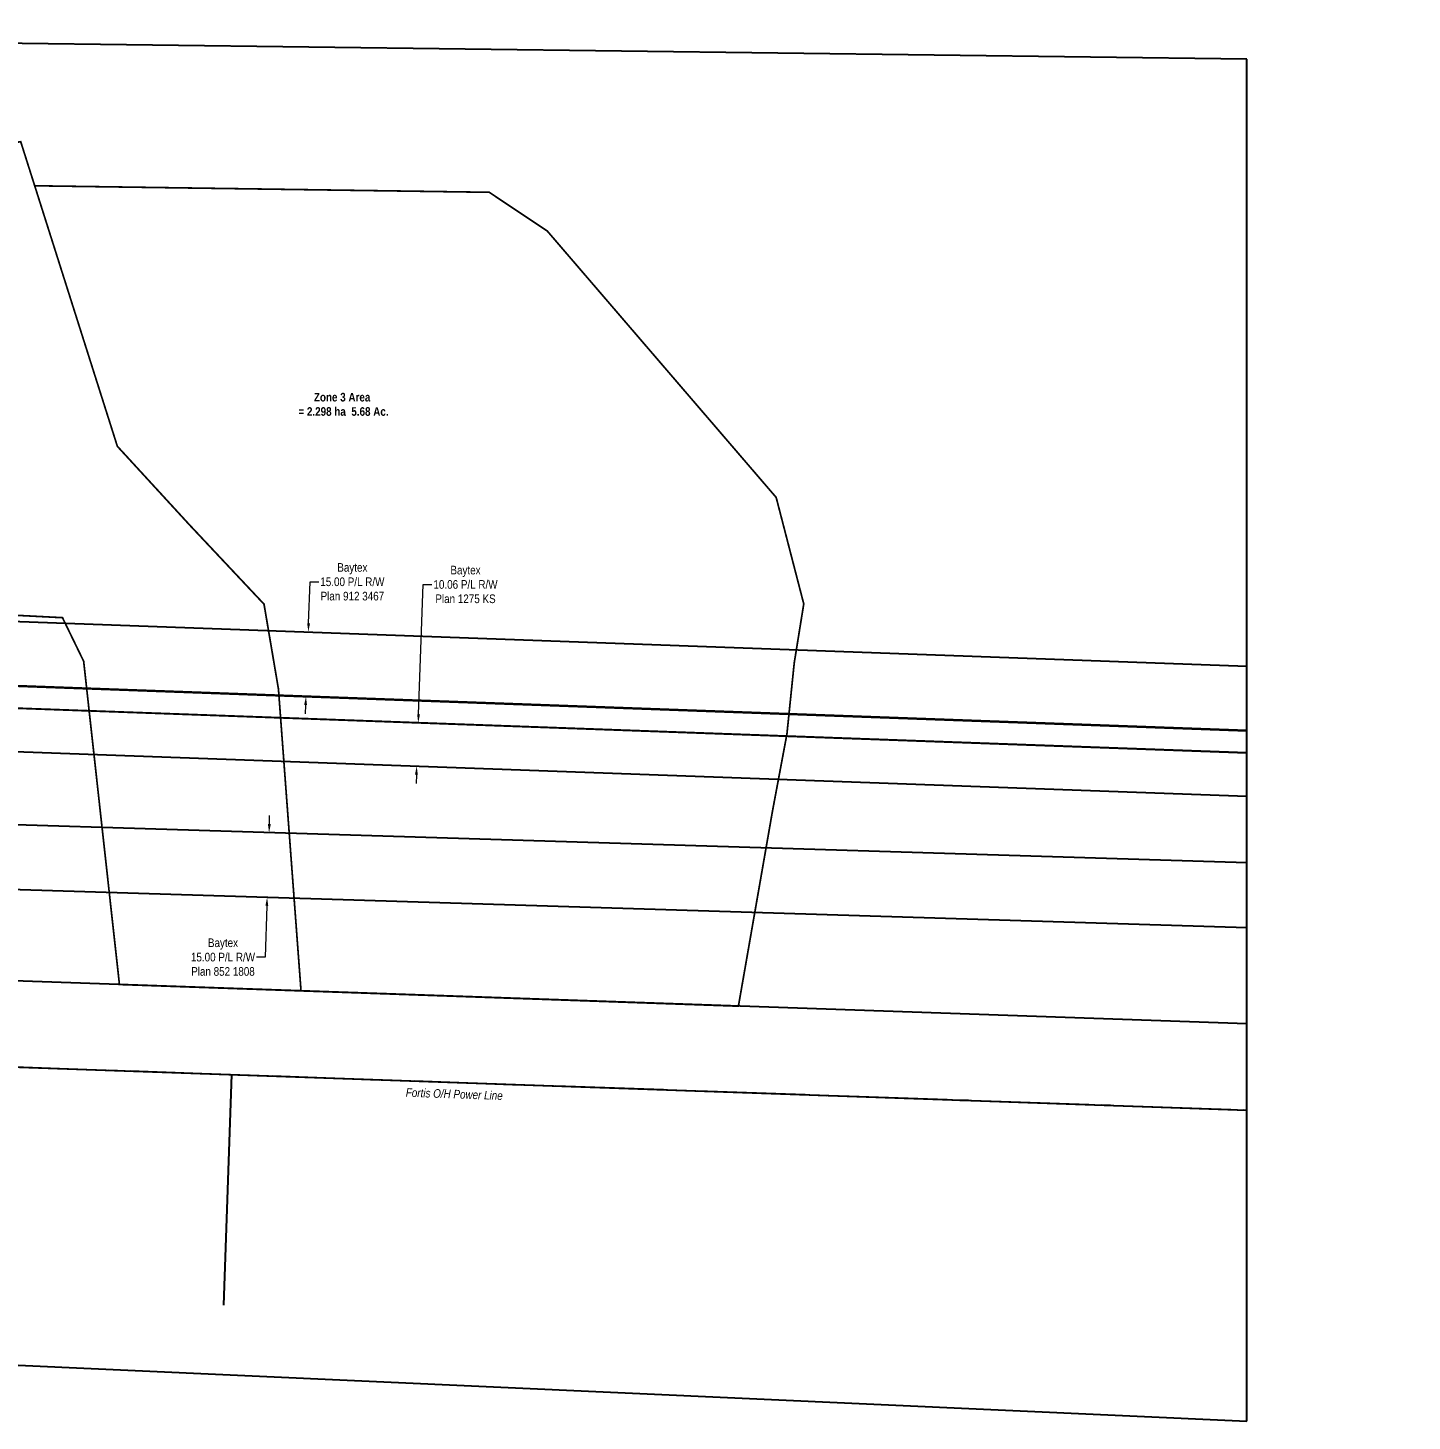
# Model space of a CAD drawing. Extents: x 333333 to 337671, y 5971428 to 5974128.
# Drawn here: x 336062 to 337671, y 5971428 to 5973048 of the extents above; entities that cross this region are included whole.
import ezdxf

# ---------------------------------------------------------------- set-up
doc = ezdxf.new("R2010")
doc.units = 0
doc.header["$LTSCALE"] = 5
doc.header["$PDSIZE"] = 0.5
doc.linetypes.add('foc-QUARTERLINE', pattern=[33, 25, -3, 2, -3])
doc.linetypes.add('foc-TIELINE', pattern=[1.875, 1.25, -0.625])
doc.layers.get('Defpoints').update_dxf_attribs({"color": 9})
for name, color, linetype in [('AS-PHOTO', 7, 'Continuous'), ('AS-POWER', 104, 'foc-POWER'), ('C-RW', 13, 'Continuous'), ('L-SECQ', 8, 'foc-QUARTERLINE'), ('P-BUFFER-PURPLE', 187, 'foc-TIELINE'), ('P-PROPOSED', 10, 'Continuous')]:
    doc.layers.add(name, color=color, linetype=linetype)
doc.layers.add('C-RW-T', color=13, linetype='Continuous', lineweight=9)
doc.styles.add('100L', font='ARIALN.TTF', dxfattribs={"height": 11})
doc.styles.add('80CG', font='ARIALN.TTF', dxfattribs={"height": 10})
doc.styles.add('foc-LtypeFont', font='ARIALN.TTF', dxfattribs={"height": 7.35})
doc.linetypes.add('foc-POWER', pattern='A,6,-1,["P",foc-LtypeFont,S=0.2,R=0,X=-0.625,Y=-0.75],-1.24,4', length=12.24)
doc.dimstyles.new('Compass 5 000', dxfattribs={"dimscale": 5, "dimtxt": 9, "dimasz": 2, "dimexe": 0.2, "dimexo": 0.0625, "dimgap": 0.5, "dimtad": 0, "dimtih": 1, "dimtoh": 1, "dimzin": 0, "dimdsep": 46, "dimtxsty": '80CG', "dimcen": 0.1, "dimse1": 1, "dimse2": 1, "dimclrd": 256, "dimclrt": 256, "dimaunit": 1, "dimadec": 4, "dimazin": 0, "dimtfac": 0.06, "dimtofl": 0, "dimtmove": 0, "dimatfit": 1, "dimfxl": 0.2, "dimtolj": 1, "dimtzin": 0, "dimlwd": -1, "dimarcsym": 0})
picture_1 = doc.add_image_def('image1.jpg', size_in_pixel=(6283, 5796))

# ---------------------------------------------------------------- blocks, each defined once
blk = doc.blocks.new('*D74')
at = {"layer": 'C-RW-T', "color": 255, "transparency": 16777216}
for p, q in [((336388, 5972355.5), (336389.8, 5972403.7)), ((336389.8, 5972403.7), (336399.8, 5972403.7)), ((336384.6, 5972260.4), (336384.2, 5972250.4))]:
    blk.add_line(p, q, dxfattribs=at)
for points in [[(336386.4, 5972355.5), (336389.7, 5972355.4), (336387.7, 5972345.5)], [(336382.9, 5972260.5), (336386.2, 5972260.4), (336384.9, 5972270.4)]]:
    blk.add_solid(points, dxfattribs=at)
at = {"layer": 'Defpoints', "color": 0, "transparency": 16777216}
for p in [(336387.7, 5972345.5), (336784.5, 5972331), (336781.8, 5972256)]:
    blk.add_point(p, dxfattribs=at)
at = {"layer": 'C-RW-T', "color": 255, "transparency": 16777216, "insert": (336438.9, 5972403.7), "char_height": 10, "attachment_point": 5, "style": '80CG'}
blk.add_mtext('\\A1;Baytex\\P15.00 P/L R/W\\PPlan 912 3467', dxfattribs=at)
blk = doc.blocks.new('*D75')
at = {"layer": 'C-RW-T', "color": 255, "transparency": 16777216}
for p, q in [((336515.8, 5972249.7), (336521.3, 5972400.6)), ((336521.3, 5972400.6), (336531.3, 5972400.6)), ((336513.3, 5972179.4), (336512.9, 5972169.4))]:
    blk.add_line(p, q, dxfattribs=at)
for points in [[(336514.2, 5972249.8), (336517.5, 5972249.6), (336515.5, 5972239.7)], [(336511.6, 5972179.4), (336515, 5972179.3), (336513.7, 5972189.4)]]:
    blk.add_solid(points, dxfattribs=at)
at = {"layer": 'Defpoints', "color": 0, "transparency": 16777216}
for p in [(336515.5, 5972239.7), (337239.5, 5972213.4), (337237.6, 5972163.1)]:
    blk.add_point(p, dxfattribs=at)
at = {"layer": 'C-RW-T', "color": 255, "transparency": 16777216, "insert": (336570.4, 5972400.6), "char_height": 10, "attachment_point": 5, "style": '80CG'}
blk.add_mtext('\\A1;Baytex\\P10.06 P/L R/W\\PPlan 1275 KS', dxfattribs=at)
blk = doc.blocks.new('*D76')
at = {"layer": 'C-RW-T', "color": 255, "transparency": 16777216}
for p, q in [((336342.4, 5972122.1), (336342.7, 5972132.1)), ((336339.5, 5972027.1), (336337.6, 5971967.4)), ((336337.6, 5971967.4), (336327.6, 5971967.4))]:
    blk.add_line(p, q, dxfattribs=at)
for points in [[(336340.7, 5972122.1), (336344.1, 5972122), (336342.1, 5972112.1)], [(336337.8, 5972027.1), (336341.1, 5972027), (336339.8, 5972037.1)]]:
    blk.add_solid(points, dxfattribs=at)
at = {"layer": 'Defpoints', "color": 0, "transparency": 16777216}
for p in [(336342.1, 5972112.1), (337670.7, 5972071.1), (337668.4, 5971996.1)]:
    blk.add_point(p, dxfattribs=at)
at = {"layer": 'C-RW-T', "color": 255, "transparency": 16777216, "insert": (336288.5, 5971967.4), "char_height": 10, "attachment_point": 5, "style": '80CG'}
blk.add_mtext('\\A1;Baytex\\P15.00 P/L R/W\\PPlan 852 1808', dxfattribs=at)

msp = doc.modelspace()

# ---------------------------------------------------------------- linework, layer by layer
at = {"layer": 'AS-POWER', "flags": 128}
for points in [[(334361.846, 5971898.386), (336297.253, 5971831.016), (337478.532, 5971789.552)], [(336289.539, 5971562.895), (336298.87, 5971830.96)]]:
    msp.add_lwpolyline(points, dxfattribs=at)
at = {"layer": 'C-RW', "color": 255, "flags": 128}
for points in [[(337478.532, 5972204.727), (335360.183, 5972281.684), (335319.263, 5972379.319), (335163.32, 5973011.437)], [(335241.778, 5973011.437), (335391.803, 5972403.319), (335433.013, 5972304.984), (337478.532, 5972230.662)], [(337478.532, 5972230.716), (335921.463, 5972287.349), (335942.693, 5972875.724), (336017.628, 5972873.009), (335999.093, 5972359.599), (337478.532, 5972305.778)], [(337478.532, 5972204.718), (335259.928, 5972285.304), (335253.848, 5972116.224), (335304.093, 5972114.409), (335308.368, 5972233.214), (337478.532, 5972154.395)], [(337478.532, 5972077.025), (335670.383, 5972132.804), (335404.198, 5971974.919), (335442.453, 5971910.389), (335689.883, 5972057.154), (337478.532, 5972001.959)]]:
    msp.add_lwpolyline(points, dxfattribs=at)
at = {"layer": 'L-SECQ', "color": 255}
for q in [(337478.532, 5971789.668), (337475.034, 5971789.791)]:
    msp.add_line((334861.553, 5971881.269), q, dxfattribs=at)
at = {"layer": 'P-BUFFER-PURPLE', "color": 152, "true_color": 0x1968e6, "const_width": 2.001, "flags": 128}
for points in [[(336101.949, 5972362.026), (335636.275, 5972385.931), (335593.947, 5972345.087), (335529.773, 5972240.24), (335387.873, 5972244.967), (335443.206, 5972304.613), (335780.365, 5972870.42), (336053.387, 5972915.36), (336165.743, 5972561.245), (336249.827, 5972469.665), (336336.212, 5972377.742), (336352.969, 5972279.136), (336379.218, 5971928.208)], [(336101.949, 5972362.026), (336126.556, 5972311.397), (336168.165, 5971935.595), (336379.218, 5971928.208)]]:
    msp.add_lwpolyline(points, dxfattribs=at)
at = {"layer": 'P-BUFFER-PURPLE', "color": 6, "true_color": 0xfb04fb, "const_width": 2.001, "flags": 128}
msp.add_lwpolyline([(336069.65, 5972864.103), (336598.021, 5972856.509), (336665.493, 5972811.447), (336931.508, 5972501.816), (336963.575, 5972378.024), (336952.522, 5972309.569), (336943.981, 5972226.572), (336927.25, 5972137.339), (336887.609, 5971910.413), (336379.218, 5971928.208)], dxfattribs=at)
at = {"layer": 'P-BUFFER-PURPLE', "color": 4, "true_color": 0x06f9e4, "flags": 128}
msp.add_lwpolyline([(335529.773, 5972240.24, 2.001, 2.001, 0), (335593.947, 5972345.087, 2.001, 2.001, 0), (335636.275, 5972385.931, 2.001, 2.001, 0), (336101.949, 5972362.026, 2.001, 2.001, 0), (336126.556, 5972311.397, 2.001, 2.001, 0), (336168.165, 5971935.595, 0, 0, 0), (335833.638, 5971947.305, 0, 0, 0), (335843.041, 5972229.816, 0, 0, 0)], format="xyseb", close=True, dxfattribs=at)
at = {"layer": 'P-PROPOSED', "flags": 128}
msp.add_lwpolyline([(337478.532, 5971889.73), (335833.638, 5971947.305), (335830.366, 5971849.021), (335830.305, 5971847.27), (337478.532, 5971789.538)], dxfattribs=at)

# ---------------------------------------------------------------- texts
at = {"layer": 'AS-POWER', "insert": (336557.36, 5971808.201), "char_height": 10, "width": 625.70464, "attachment_point": 5, "rotation": 358.026653, "style": '80CG'}
msp.add_mtext('\\A1;{\\fArial Narrow|b0|i1|c0|p34;Fortis O/H Power Line}', dxfattribs=at)
at = {"layer": 'P-BUFFER-PURPLE', "color": 6, "true_color": 0xfb04fb, "insert": (336427.007, 5972596.558), "char_height": 10, "width": 111.55975, "attachment_point": 8, "style": '100L'}
msp.add_mtext('{\\fArial Narrow|b1|i0|c0|p34;Zone 3 Area\\P = 2.298 ha  5.68 Ac.}', dxfattribs=at)

# ---------------------------------------------------------------- dimensions: what is measured, and where the dimension line sits
at = {"layer": 'C-RW-T', "color": 255}
dim = msp.add_linear_dim(base=(336387.659, 5972345.463), p1=(336781.784, 5972255.978), p2=(336784.514, 5972331.026), angle=87.916547, text='Baytex\\P15.00 P/L R/W\\PPlan 912 3467', dimstyle='Compass 5 000', override={"dimclrd": 255, "dimclrt": 255}, dxfattribs=at)
dim.commit()
dim.dimension.update_dxf_attribs({"geometry": '*D74', "text_midpoint": (336438.862, 5972403.659), "dimtype": 161})
at = {"layer": 'C-RW-T'}
for base, p1, p2, angle, text, picture, middle in [((336515.48, 5972239.699), (337237.637, 5972163.058), (337239.465, 5972213.402), 87.919791, 'Baytex\\P10.06 P/L R/W\\PPlan 1275 KS', '*D75', (336570.409, 5972400.578)), ((336342.087, 5972112.082), (337668.407, 5971996.1), (337670.721, 5972071.096), 88.233067, 'Baytex\\P15.00 P/L R/W\\PPlan 852 1808', '*D76', (336288.539, 5971967.438))]:
    dim = msp.add_linear_dim(base=base, p1=p1, p2=p2, angle=angle, text=text, dimstyle='Compass 5 000', override={"dimclrd": 255, "dimclrt": 255}, dxfattribs=at)
    dim.commit()
    dim.dimension.update_dxf_attribs({"geometry": picture, "text_midpoint": middle, "dimtype": 161})

# ---------------------------------------------------------------- pictures from other files: only their frames are drawn
at = {"layer": 'AS-PHOTO'}
image = msp.add_image(picture_1, insert=(329517.685, 5966703.208), size_in_units=(10910.77, 10064.245), rotation=1.3915324, dxfattribs=at)
image.set_boundary_path([(4670.6415, 2274.9974), (3011.2343, 2213.8197), (2951.7235, 3067.8697), (4648.4991, 3186.5985), (4670.6415, 2274.9974)])

doc.saveas('drawing.dxf')
